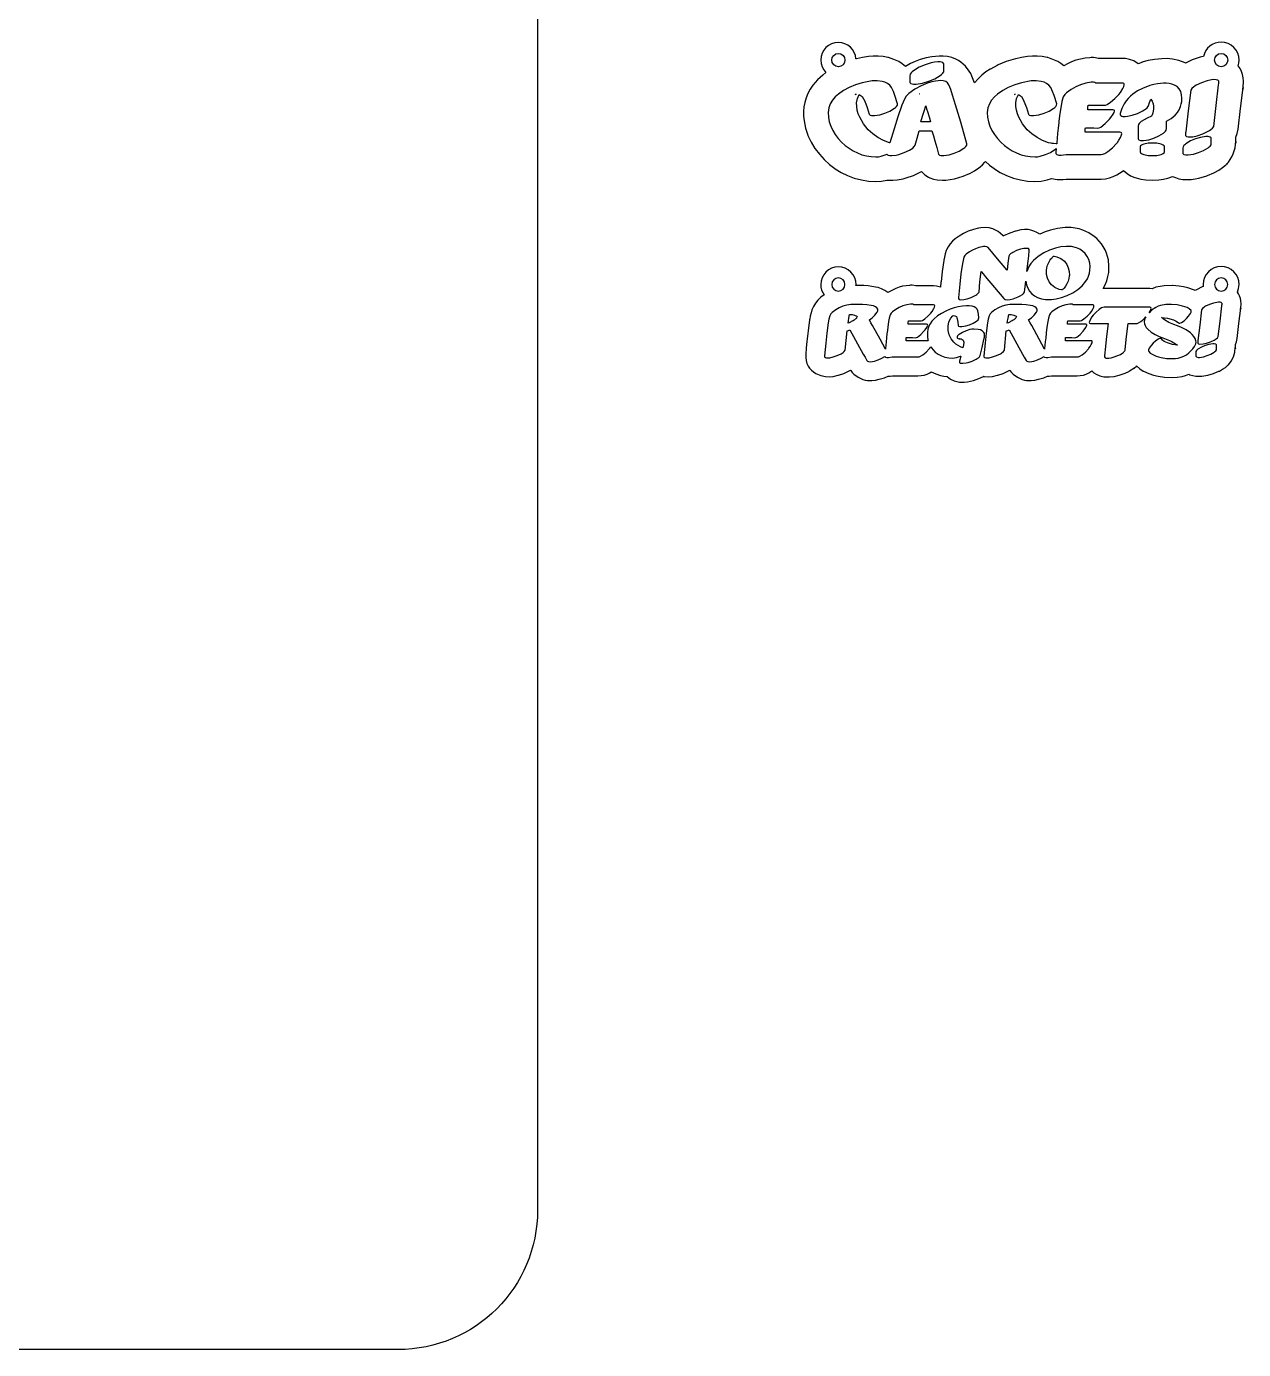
# Model space of a CAD drawing. Extents: x 47 to 525, y 11 to 386.
# Drawn here: x 332.6 to 516.2, y 11.3 to 211 of the extents above; entities that cross this region are included whole.
import ezdxf

# ---------------------------------------------------------------- set-up
doc = ezdxf.new("R2010")
doc.units = 0
doc.layers.add('Layer_1', color=7, linetype='CONTINUOUS')

msp = doc.modelspace()

# ---------------------------------------------------------------- linework, layer by layer
at = {"layer": 'Layer_1', "color": 1}
msp.add_lwpolyline([(409.676798, 249.915831), (409.676798, 32.376995), (409.649502, 31.290267), (409.568484, 30.218166), (409.435046, 29.161997), (409.250492, 28.123062), (409.016125, 27.102664), (408.733248, 26.102106), (408.403164, 25.122693), (408.027177, 24.165725), (407.606589, 23.232508), (407.142704, 22.324344), (406.636824, 21.442536), (406.090254, 20.588388), (405.504296, 19.763202), (404.880253, 18.968282), (404.219428, 18.204931), (403.523125, 17.474452), (402.792647, 16.778148), (402.029297, 16.117323), (401.234378, 15.493279), (400.409193, 14.90732), (399.555046, 14.360749), (398.673239, 13.854868), (397.765075, 13.390982), (396.831859, 12.970394), (395.874892, 12.594406), (394.895479, 12.264321), (393.894922, 11.981444), (392.874525, 11.747076), (391.83559, 11.562522), (390.779421, 11.429084), (389.707321, 11.348066), (388.620593, 11.32077), (71.081736, 11.32077)], dxfattribs=at)
at = {"layer": 'Layer_1', "color": 7}
for points in [[(512.838023, 208.626909), (512.366198, 208.585607), (511.918706, 208.466346), (511.503378, 208.275489), (511.128049, 208.0194), (510.800549, 207.704443), (510.528712, 207.336982), (510.32037, 206.923381), (510.183356, 206.470003), (509.888462, 206.411024), (509.691132, 206.360312), (508.476814, 205.940836), (507.463665, 205.453563), (507.392009, 205.49766), (506.465074, 205.851125), (505.515682, 206.057143), (504.709296, 206.127038), (503.908878, 206.115021), (502.757384, 206.013596), (501.807875, 205.841217), (500.884359, 205.576485), (500.855686, 205.566014), (500.337554, 205.367575), (499.663338, 205.775612), (499.015085, 206.020091), (498.430962, 206.138955), (497.949135, 206.170145), (494.269776, 206.170145), (493.900174, 206.237793), (493.558153, 206.276528), (493.225215, 206.276528), (493.01908, 206.271025), (492.305325, 206.200365), (491.600303, 206.069747), (490.90986, 205.881844), (490.23984, 205.639333), (489.666456, 205.362318), (489.107085, 205.055045), (488.670639, 205.388171), (488.192092, 205.67351), (487.444292, 206.019824), (486.677885, 206.278744), (486.573153, 206.305752), (485.835078, 206.447966), (485.087648, 206.515765), (484.349573, 206.507858), (483.617552, 206.429225), (482.719253, 206.284663), (481.842628, 206.102355), (481.813955, 206.095751), (480.419946, 205.674071), (479.190727, 205.174671), (479.05845, 205.111281), (478.028762, 204.560064), (477.97751, 204.530298), (477.337452, 204.115287), (476.732318, 203.651111), (476.147733, 203.095778), (475.610033, 202.490252), (475.532309, 202.732235), (475.524689, 202.75264), (475.235298, 203.476384), (475.061958, 203.864346), (474.839265, 204.247778), (474.27097, 204.972369), (473.580707, 205.592787), (473.205554, 205.846003), (472.81877, 206.051662), (472.202756, 206.287821), (471.560275, 206.445093), (470.911766, 206.523197), (470.27767, 206.52185), (469.203334, 206.416017), (468.301186, 206.24085), (467.424036, 205.980003), (466.686889, 205.707268), (465.969914, 205.3891), (465.19877, 204.96687), (464.716294, 205.349547), (464.180118, 205.67353), (463.432331, 206.019844), (462.665939, 206.278764), (462.561206, 206.305772), (461.829629, 206.445606), (461.086323, 206.512069), (460.341552, 206.506252), (459.605578, 206.429244), (458.707292, 206.284683), (457.830682, 206.102375), (457.802008, 206.095771), (457.733118, 206.077031), (457.651849, 206.587733), (457.479301, 207.060205), (457.225259, 207.485241), (456.89951, 207.853641), (456.511838, 208.156199), (456.07203, 208.383713), (455.589872, 208.526979), (455.075149, 208.576795), (454.553159, 208.52511), (454.055997, 208.373989), (453.597635, 208.12922), (453.192044, 207.796593), (452.859503, 207.390931), (452.614831, 206.932517), (452.463815, 206.435324), (452.412241, 205.913322), (452.465032, 205.388983), (452.618123, 204.889935), (452.865604, 204.430327), (453.20156, 204.024308), (452.718142, 203.64948), (451.92908, 202.920949), (451.226569, 202.106077), (451.226569, 202.105512), (450.822814, 201.511833), (450.484011, 200.876827), (450.213867, 200.212758), (450.01609, 199.531889), (449.888491, 198.849168), (449.825456, 198.153014), (449.827836, 197.452593), (449.896484, 196.757071), (450.114801, 195.64723), (450.464795, 194.572053), (450.481446, 194.531264), (450.951999, 193.53194), (451.52214, 192.586575), (451.557954, 192.534761), (452.207066, 191.689275), (452.928821, 190.902061), (452.966864, 190.864028), (453.739014, 190.172328), (454.562069, 189.546073), (454.613885, 189.510242), (455.504984, 188.963511), (456.44339, 188.496557), (457.479368, 188.100954), (458.555626, 187.819113), (459.611317, 187.651621), (460.675623, 187.593115), (461.56263, 187.639747), (462.41414, 187.806989), (463.296085, 187.771711), (463.303705, 187.772276), (463.942663, 187.833014), (464.562105, 187.945907), (464.842772, 187.995885), (465.304604, 188.126707), (466.422458, 188.512559), (467.610896, 189.084169), (468.107356, 188.61308), (468.654892, 188.251833), (468.853887, 188.159228), (469.425281, 187.964614), (469.99985, 187.849446), (470.809038, 187.784953), (470.787589, 187.78326), (470.984947, 187.78326), (471.270471, 187.794295), (471.937383, 187.871778), (472.592823, 187.997695), (473.255372, 188.173644), (473.906935, 188.402286), (474.851166, 188.787587), (474.910686, 188.815696), (475.598733, 189.189327), (476.24904, 189.63315), (476.454103, 189.795758), (476.828644, 190.115712), (477.188304, 190.498559), (477.188304, 190.499688), (477.269895, 190.623711), (477.90426, 190.063381), (478.573507, 189.546087), (478.625323, 189.510256), (479.517611, 188.963003), (480.455365, 188.496571), (481.490461, 188.101195), (482.567065, 187.819127), (483.623013, 187.651605), (484.687598, 187.593129), (485.671241, 187.646455), (486.608572, 187.845586), (487.222094, 188.05064), (488.081119, 187.896615), (488.528928, 187.87409), (488.985419, 187.894094), (489.461104, 187.949765), (494.618292, 187.949765), (494.724126, 187.949765), (495.369849, 187.996518), (495.987268, 188.126071), (496.561125, 188.322363), (497.076166, 188.569333), (497.899662, 189.086373), (498.088186, 189.239058), (498.638851, 188.781339), (499.168561, 188.46405), (499.837202, 188.185686), (500.020759, 188.131669), (500.740108, 187.937372), (501.463818, 187.82905), (502.466497, 187.783299), (503.454275, 187.82905), (504.141041, 187.935079), (504.816336, 188.113477), (505.502587, 188.361525), (505.928686, 188.173559), (506.478366, 188.010745), (507.067598, 187.908242), (507.680203, 187.872803), (508.300002, 187.911183), (508.895675, 187.980425), (509.490077, 188.090326), (510.685655, 188.442003), (510.761178, 188.470112), (511.732417, 188.878561), (511.845983, 188.933132), (512.471607, 189.278896), (513.067469, 189.675619), (513.498507, 190.043278), (513.50895, 190.053212), (513.577304, 190.114398), (513.656693, 190.184954), (513.796703, 190.31063), (513.663297, 190.19267), (513.948078, 190.510759), (514.211225, 190.884344), (514.447322, 191.301116), (514.650955, 191.748764), (514.816707, 192.21498), (514.939163, 192.687454), (515.012908, 193.153876), (515.032526, 193.601937), (515.053411, 193.365466), (515.053411, 194.153151), (515.048048, 194.259537), (515.279649, 194.85049), (515.40743, 195.472209), (515.770678, 198.613035), (516.149364, 201.770396), (516.100314, 201.458408), (516.17087, 201.959462), (516.218819, 202.526111), (516.218819, 202.722896), (516.184766, 203.225205), (516.083812, 203.716125), (515.917795, 204.189024), (515.688552, 204.637266), (515.401362, 205.031386), (515.513203, 205.466114), (515.551843, 205.913331), (515.499243, 206.445215), (515.345319, 206.951812), (515.095966, 207.418885), (514.757083, 207.832196), (514.343773, 208.171081), (513.876701, 208.420434), (513.370104, 208.574361), (512.83822, 208.626962), (512.838023, 208.626909)], [(456.075373, 205.913497), (455.996787, 205.524253), (455.782479, 205.206393), (455.464619, 204.992085), (455.075375, 204.913499), (454.686131, 204.992085), (454.36827, 205.206393), (454.153962, 205.524253), (454.075377, 205.913497), (454.153961, 206.302742), (454.368269, 206.620604), (454.68613, 206.834913), (455.075375, 206.913498), (455.464619, 206.834913), (455.78248, 206.620604), (455.996788, 206.302742), (456.075373, 205.913497), (456.075373, 205.913497)], [(513.838162, 205.913497), (513.759576, 205.524253), (513.545269, 205.206393), (513.227408, 204.992085), (512.838164, 204.913499), (512.44892, 204.992085), (512.131059, 205.206393), (511.916751, 205.524253), (511.838166, 205.913497), (511.91675, 206.302742), (512.131058, 206.620604), (512.448919, 206.834913), (512.838164, 206.913498), (513.227408, 206.834913), (513.54527, 206.620604), (513.759577, 206.302742), (513.838162, 205.913497), (513.838162, 205.913497)], [(489.62468, 180.648323), (489.28624, 180.637853), (489.283417, 180.637853), (488.166156, 180.513803), (487.071416, 180.266336), (486.266779, 179.975998), (485.482251, 179.629129), (485.046777, 179.89985), (484.590803, 180.114523), (484.133654, 180.260821), (483.694655, 180.326418), (483.142826, 180.33387), (482.596077, 180.279013), (482.596077, 180.278449), (481.835404, 180.109779), (481.802327, 180.100409), (480.95566, 179.807716), (480.006462, 179.369498), (479.959077, 179.339732), (479.881353, 179.433439), (479.56387, 179.757788), (479.19894, 180.027649), (479.073266, 180.101512), (478.694044, 180.279005), (478.38645, 180.42287), (477.814919, 180.581042), (477.243789, 180.642256), (477.243789, 180.642256), (476.580144, 180.586582), (476.245541, 180.538076), (475.454786, 180.351824), (474.68505, 180.076157), (473.976442, 179.744502), (473.305914, 179.345244), (472.707857, 178.933488), (472.297581, 178.58614), (471.934868, 178.182031), (471.629988, 177.738446), (471.39321, 177.272675), (471.354602, 177.176764), (471.190563, 176.672367), (471.077346, 176.163079), (470.993018, 175.696751), (470.988503, 175.67471), (470.743195, 173.985237), (470.743195, 173.984673), (470.56517, 172.439616), (470.562347, 172.417575), (470.489026, 171.661307), (469.905115, 171.807604), (469.432922, 171.844861), (466.743542, 171.844861), (466.218214, 171.922582), (465.974571, 171.922582), (465.816386, 171.91818), (465.282964, 171.865412), (464.75589, 171.767834), (464.239542, 171.62733), (463.738299, 171.445788), (463.134982, 171.162271), (462.553191, 170.834489), (462.105615, 171.153643), (461.596493, 171.397864), (461.072089, 171.568156), (460.691174, 171.657454), (460.137133, 171.765963), (459.576085, 171.827778), (458.910746, 171.871878), (458.764132, 171.877382), (457.730606, 171.877382), (457.73879, 172.046605), (457.687202, 172.568676), (457.536147, 173.06593), (457.291412, 173.524389), (456.958788, 173.930075), (456.553102, 174.262699), (456.094643, 174.507433), (455.597389, 174.658489), (455.075318, 174.710077), (454.553328, 174.658392), (454.056166, 174.507271), (453.597804, 174.262503), (453.192213, 173.929875), (452.859672, 173.524214), (452.615, 173.0658), (452.463985, 172.568606), (452.41241, 172.046605), (452.447341, 171.621976), (452.548703, 171.210891), (452.713927, 170.821063), (452.940448, 170.460206), (452.448789, 170.111286), (452.400275, 170.074907), (451.967606, 169.679556), (451.601247, 169.226002), (451.308083, 168.738565), (451.094997, 168.241564), (450.948986, 167.757197), (450.843086, 167.256543), (450.764261, 166.838171), (450.739425, 166.704776), (450.511785, 165.039005), (450.342, 163.447093), (450.240569, 162.491839), (450.235207, 162.424038), (450.16245, 161.543197), (450.158499, 161.460514), (450.142638, 161.008408), (450.197929, 160.562222), (450.322665, 160.130274), (450.515143, 159.72088), (450.737957, 159.401378), (451.016512, 159.11158), (451.337578, 158.854351), (451.687921, 158.632558), (452.423513, 158.306747), (453.11743, 158.157081), (453.702635, 158.132324), (454.282697, 158.181888), (455.059373, 158.351662), (455.092421, 158.361031), (455.908777, 158.627819), (455.994234, 158.660892), (456.906489, 159.116746), (456.935699, 159.064933), (457.148232, 158.775842), (457.413781, 158.504156), (458.056142, 158.035779), (458.767221, 157.705362), (459.118667, 157.606125), (459.451456, 157.558462), (459.939813, 157.541924), (460.150379, 157.549628), (460.698201, 157.617167), (461.238487, 157.734837), (462.03664, 157.964693), (462.162878, 158.011547), (462.601084, 158.208883), (462.878904, 158.211705), (463.22011, 158.251394), (466.993732, 158.251394), (467.070892, 158.251394), (467.559577, 158.286771), (468.027586, 158.384869), (468.463046, 158.533638), (468.854084, 158.721028), (469.081725, 158.863793), (469.772682, 158.542393), (470.500004, 158.307618), (470.51214, 158.304316), (470.988753, 158.230529), (471.469579, 158.184702), (472.011523, 157.768418), (472.535645, 157.508912), (472.943764, 157.391413), (473.342025, 157.323818), (474.084565, 157.311024), (474.549174, 157.355918), (475.007855, 157.440561), (475.451565, 157.540329), (476.298232, 157.833578), (476.986148, 158.150525), (476.950871, 158.152782), (476.992781, 158.153911), (477.038529, 158.174852), (477.147664, 158.157213), (477.732891, 158.132457), (478.312932, 158.182021), (479.089579, 158.351794), (479.122655, 158.361164), (479.939011, 158.627951), (480.02444, 158.661025), (480.936723, 159.116879), (480.965933, 159.065066), (481.178465, 158.775975), (481.444011, 158.504289), (482.086363, 158.035912), (482.797432, 157.705494), (483.148874, 157.606257), (483.481662, 157.558595), (483.970048, 157.542056), (484.180614, 157.549761), (484.728435, 157.6173), (485.268722, 157.734969), (486.066874, 157.964825), (486.193112, 158.01168), (486.631319, 158.209015), (486.909138, 158.211837), (487.250345, 158.251526), (491.023966, 158.251526), (491.101126, 158.251526), (491.589975, 158.286918), (492.058216, 158.38504), (492.493844, 158.533814), (492.884855, 158.721161), (493.326392, 158.998422), (493.634406, 158.722142), (493.979567, 158.490202), (494.545779, 158.243976), (495.129961, 158.107108), (495.728583, 158.085066), (495.794171, 158.085066), (495.88293, 158.085066), (495.977728, 158.086759), (496.720573, 158.166447), (497.430185, 158.344177), (498.341876, 158.679316), (498.909086, 158.940041), (499.018786, 158.997919), (499.659854, 159.410779), (499.684125, 159.427318), (499.721604, 159.453762), (499.703542, 159.442727), (500.061258, 159.741485), (500.077345, 159.759124), (500.080732, 159.755257), (500.563042, 159.326523), (501.094417, 158.981903), (501.131896, 158.962599), (501.952119, 158.596591), (502.625162, 158.363324), (503.319119, 158.205781), (504.267216, 158.058605), (504.306896, 158.054738), (505.50414, 158.010091), (506.223496, 158.046646), (506.936756, 158.15451), (506.936756, 158.153945), (507.46449, 158.30042), (507.979652, 158.488534), (508.1362, 158.42294), (508.550453, 158.300009), (508.996033, 158.222041), (509.460937, 158.194775), (509.933166, 158.22395), (510.816211, 158.357346), (511.70586, 158.619172), (511.763744, 158.640677), (512.482536, 158.942745), (512.569629, 158.984635), (513.037328, 159.243348), (513.48132, 159.53916), (513.814258, 159.823036), (513.821313, 159.830204), (513.854926, 159.86052), (513.922744, 159.921153), (513.92613, 159.924455), (514.344214, 160.451994), (514.679932, 161.111949), (514.900165, 161.828591), (514.971792, 162.526191), (514.987879, 162.34374), (514.987879, 162.919758), (514.985056, 162.971021), (515.153228, 163.410254), (515.246902, 163.871158), (515.508184, 166.142714), (515.51157, 166.169722), (515.789926, 168.482071), (515.753548, 168.250008), (515.8059, 168.622629), (515.841742, 169.04927), (515.841742, 169.193688), (515.81565, 169.57855), (515.738309, 169.954688), (515.611127, 170.317023), (515.435511, 170.660473), (515.282801, 170.876548), (515.483125, 171.446566), (515.552351, 172.04678), (515.499751, 172.578664), (515.345827, 173.085262), (515.096474, 173.552334), (514.757591, 173.965645), (514.344281, 174.30453), (513.877209, 174.553884), (513.370612, 174.70781), (512.838728, 174.760412), (512.30684, 174.707815), (511.800239, 174.553892), (511.333162, 174.30454), (510.919847, 173.965655), (510.58096, 173.552343), (510.331604, 173.085268), (510.177678, 172.578668), (510.125077, 172.04678), (510.148219, 171.724318), (509.997738, 171.667544), (509.103658, 171.237595), (508.911832, 171.117431), (508.807664, 171.174205), (507.837525, 171.523675), (507.183161, 171.688969), (506.515144, 171.792667), (505.505325, 171.885273), (505.430367, 171.888095), (504.260668, 171.842344), (503.618366, 171.759891), (502.984064, 171.621305), (502.436158, 171.404676), (502.057472, 171.457043), (497.457589, 171.457043), (495.207516, 171.457043), (495.034993, 171.4328), (495.331415, 172.012061), (495.576126, 172.612701), (495.760005, 173.230968), (495.873927, 173.863109), (495.879572, 173.916578), (495.911043, 174.833806), (495.820023, 175.749369), (495.702354, 176.280171), (495.53253, 176.796063), (495.315325, 177.291179), (495.055511, 177.759649), (494.770985, 178.189113), (494.446239, 178.59219), (494.085473, 178.963883), (493.692886, 179.299194), (492.87587, 179.848758), (491.980813, 180.256105), (491.96275, 180.262709), (491.393027, 180.433452), (490.810169, 180.554902), (490.21931, 180.626719), (489.625584, 180.648561), (489.62468, 180.648323)]]:
    msp.add_lwpolyline(points, dxfattribs=at)
at = {"layer": 'Layer_1', "color": 3}
for points in [[(470.062052, 205.640425), (469.574795, 205.581443), (469.09688, 205.476713), (468.167522, 205.203311), (467.256932, 204.820767), (466.418535, 204.310893), (466.236614, 204.146631), (466.072361, 204.001109), (465.894872, 203.773457), (465.872266, 203.491235), (465.872266, 202.543696), (466.035983, 202.379435), (466.432307, 202.284074), (466.819262, 202.288486), (467.784998, 202.434555), (468.714328, 202.707408), (469.624946, 203.089952), (470.462779, 203.600376), (470.627061, 203.745898), (470.808953, 203.91016), (470.987007, 204.137812), (471.009585, 204.420034), (471.009585, 205.367572), (470.845896, 205.531284), (470.444604, 205.640425), (470.062052, 205.640425), (470.062052, 205.640425)], [(470.51626, 202.814895), (469.744016, 202.738828), (469.195545, 202.632994), (468.638805, 202.466526), (467.594273, 202.042642), (466.625234, 201.512375), (465.731719, 200.876821), (465.330427, 200.475538), (465.035533, 199.998735), (464.83874, 199.559416), (464.672285, 199.105217), (464.040022, 197.325893), (463.475578, 195.532238), (462.84721, 193.425494), (462.767285, 193.442583), (461.881474, 193.771657), (461.041411, 194.214833), (460.273033, 194.759985), (459.572981, 195.395538), (458.861358, 196.273625), (458.30078, 197.272976), (458.085246, 197.795528), (457.92263, 198.332963), (457.838866, 198.896857), (457.831698, 199.468468), (457.952404, 200.089136), (458.225257, 200.694921), (458.679465, 200.422621), (458.891132, 200.05882), (459.073024, 199.695569), (459.436272, 198.741965), (459.739436, 197.77293), (459.784648, 197.681978), (459.86017, 197.621346), (460.087274, 197.545829), (460.329788, 197.530394), (460.526582, 197.545829), (461.329165, 197.667097), (462.10141, 197.90908), (462.858217, 198.211695), (463.554967, 198.635582), (463.705984, 198.756847), (463.873003, 198.923316), (463.993738, 199.105217), (464.009176, 199.317434), (463.615588, 200.573653), (463.388484, 201.17944), (463.100759, 201.754908), (462.82404, 202.129736), (462.480096, 202.375577), (462.097543, 202.553619), (461.677512, 202.693627), (460.927873, 202.79946), (460.163333, 202.754262), (458.679465, 202.48141), (457.680116, 202.178791), (456.711078, 201.785224), (455.863311, 201.331024), (455.091038, 200.785872), (454.606519, 200.339388), (454.182649, 199.847153), (453.849712, 199.298141), (453.637509, 198.681333), (453.53938, 197.984597), (453.576859, 197.288411), (453.709701, 196.603249), (453.925234, 195.94069), (454.2317, 195.289705), (454.606519, 194.669036), (455.056861, 194.081991), (455.560684, 193.533532), (456.109155, 193.041297), (456.696177, 192.594813), (457.313002, 192.216127), (457.952969, 191.898077), (458.634253, 191.636801), (459.315566, 191.459309), (460.019456, 191.345759), (460.738813, 191.307724), (461.136238, 191.326467), (461.541368, 191.413557), (462.313076, 191.670975), (462.404573, 191.708457), (462.404573, 191.693576), (462.466323, 191.616405), (462.567189, 191.565142), (462.821302, 191.500651), (463.127767, 191.489074), (463.778741, 191.580026), (464.187766, 191.670975), (465.020096, 191.958709), (465.807778, 192.337395), (466.292297, 192.640013), (466.52657, 192.848372), (466.655545, 193.079332), (466.958172, 194.138766), (467.276208, 195.214188), (469.199412, 195.214188), (469.411078, 194.456819), (469.623281, 193.714882), (469.911035, 192.715528), (470.198196, 191.731611), (470.243972, 191.640659), (470.319467, 191.580026), (470.546571, 191.519391), (470.789113, 191.504509), (470.985906, 191.504509), (471.773024, 191.625777), (472.56017, 191.86776), (473.302104, 192.170929), (473.998826, 192.594813), (474.150408, 192.715528), (474.331764, 192.882547), (474.453035, 193.063897), (474.468472, 193.276114), (474.467908, 193.276114), (473.544646, 196.546474), (472.575608, 199.786518), (472.302755, 200.634288), (472.030439, 201.482609), (471.758151, 202.16391), (471.568526, 202.474244), (471.273632, 202.678745), (470.909819, 202.795602), (470.51626, 202.814895), (470.51626, 202.814895)], [(484.940469, 202.79946), (484.175929, 202.754262), (482.692061, 202.48141), (481.692712, 202.178791), (480.723674, 201.785224), (479.875906, 201.331024), (479.103634, 200.785872), (478.619114, 200.339388), (478.195245, 199.847153), (477.862307, 199.298141), (477.650076, 198.681333), (477.551976, 197.984597), (477.589455, 197.288411), (477.722297, 196.603249), (477.93783, 195.94069), (478.244295, 195.289705), (478.619114, 194.669036), (479.069456, 194.081991), (479.57328, 193.533532), (480.12175, 193.041297), (480.708772, 192.594813), (481.325597, 192.216127), (481.965564, 191.898077), (482.646849, 191.636801), (483.328162, 191.459309), (484.032052, 191.345759), (484.75138, 191.307724), (485.148805, 191.326467), (485.553399, 191.413557), (486.325672, 191.670975), (487.067606, 191.973594), (487.764328, 192.398028), (487.91591, 192.518745), (487.960021, 192.559535), (487.912608, 192.00391), (487.89717, 191.796101), (488.033342, 191.656094), (488.36295, 191.576165), (488.684316, 191.580026), (489.055269, 191.602624), (489.441688, 191.670975), (494.619788, 191.670975), (494.725621, 191.670975), (494.998474, 191.70901), (495.27079, 191.82256), (495.755309, 192.125178), (496.432755, 192.674188), (497.042384, 193.321315), (497.178528, 193.487781), (497.405632, 193.805831), (497.632736, 194.214833), (497.799219, 194.608403), (497.833396, 194.774869), (497.814656, 194.911019), (497.731401, 195.001971), (497.572115, 195.032287), (492.317927, 195.032287), (492.317927, 195.168437), (492.317927, 195.365222), (492.333365, 195.562004), (492.348802, 195.698707), (493.65075, 195.698707), (494.195918, 195.652956), (494.453333, 195.672248), (494.680438, 195.789105), (495.346313, 196.334257), (495.967512, 196.970361), (496.209518, 197.24266), (496.557864, 197.742611), (496.69017, 197.996171), (496.754658, 198.211695), (496.749691, 198.304851), (496.705608, 198.370998), (496.497243, 198.423915), (492.726924, 198.423915), (492.742361, 198.756847), (492.787573, 199.090332), (495.104307, 199.090332), (495.384328, 199.123959), (495.649476, 199.226485), (496.133995, 199.544535), (496.815279, 200.089136), (497.421069, 200.725237), (497.663047, 201.04329), (498.026323, 201.63364), (498.155299, 201.932951), (498.208215, 202.194226), (498.203813, 202.306675), (498.159165, 202.387153), (498.074809, 202.435109), (497.9508, 202.451094), (493.923602, 202.451094), (493.764316, 202.531019), (493.559818, 202.557477), (493.22688, 202.557477), (492.420458, 202.443928), (491.637179, 202.194226), (490.899083, 201.856883), (490.198495, 201.452292), (489.51721, 200.982655), (489.226154, 200.702637), (489.01779, 200.346554), (488.821024, 199.680685), (488.699754, 199.014265), (488.517861, 197.848444), (488.366816, 196.682624), (488.351378, 196.516158), (488.260418, 195.652956), (488.169486, 194.82007), (488.033342, 193.412264), (488.020642, 193.262333), (487.945684, 193.290998), (487.552125, 193.30643), (487.521814, 193.321315), (487.355332, 193.321315), (487.20375, 193.351631), (486.779852, 193.442583), (485.89407, 193.771657), (485.054007, 194.214833), (484.285629, 194.759985), (483.585012, 195.395538), (482.873417, 196.273625), (482.313375, 197.272976), (482.097842, 197.795528), (481.934689, 198.332963), (481.851462, 198.896857), (481.844294, 199.468468), (481.965, 200.089136), (482.237852, 200.694921), (482.692061, 200.422621), (482.903728, 200.05882), (483.08562, 199.695569), (483.448868, 198.741965), (483.752031, 197.77293), (483.797243, 197.681978), (483.872766, 197.621346), (484.09987, 197.545829), (484.342384, 197.530394), (484.539177, 197.545829), (485.341732, 197.667097), (486.114005, 197.90908), (486.870812, 198.211695), (487.567563, 198.635582), (487.71858, 198.756847), (487.885063, 198.923316), (488.006305, 199.105217), (488.021743, 199.317434), (487.628184, 200.573653), (487.40108, 201.17944), (487.113354, 201.754908), (486.836635, 202.129736), (486.492691, 202.375577), (486.110139, 202.553619), (485.690108, 202.693627), (484.940469, 202.79946), (484.940469, 202.79946)], [(504.56592, 202.413609), (504.119444, 202.405893), (503.25624, 202.330376), (502.669754, 202.223992), (502.090408, 202.057526), (500.985226, 201.63364), (500.220686, 201.247791), (499.531668, 200.785872), (499.141411, 200.467819), (498.789734, 200.119453), (498.486571, 199.737459), (498.214283, 199.317434), (497.851035, 198.590381), (497.623931, 197.833563), (497.620064, 197.651662), (497.699453, 197.530394), (497.831731, 197.454877), (498.01749, 197.409679), (498.365865, 197.390386), (498.713675, 197.424561), (499.410426, 197.576145), (500.227854, 197.863879), (501.030438, 198.242014), (501.227231, 198.378714), (501.423996, 198.499429), (501.677573, 198.719365), (501.863332, 198.983948), (502.00718, 199.518077), (502.22658, 200.029054), (502.442085, 199.703285), (502.574927, 199.332318), (502.635576, 198.938748), (502.635576, 198.54518), (502.514306, 197.878763), (502.438783, 197.636778), (502.347851, 197.424561), (501.666538, 197.152261), (501.21233, 196.909725), (500.78846, 196.637426), (500.454958, 196.349692), (500.352991, 196.175507), (500.318814, 195.956125), (500.318814, 194.002616), (500.345287, 193.919383), (500.424648, 193.851582), (500.682062, 193.790949), (500.939477, 193.775515), (501.121398, 193.775515), (501.908516, 193.896783), (502.696198, 194.138766), (503.438132, 194.456819), (504.134318, 194.880703), (504.452382, 195.168437), (504.56592, 195.342621), (504.603964, 195.562004), (504.603964, 196.698059), (505.28141, 197.10651), (505.920812, 197.606461), (506.238877, 197.984597), (506.511729, 198.423915), (506.723396, 198.893), (506.829229, 199.287117), (506.889851, 199.680685), (506.90859, 200.180085), (506.874978, 200.680039), (506.757573, 201.164555), (506.496292, 201.588442), (506.182094, 201.906492), (505.814979, 202.133594), (505.42142, 202.284625), (504.997522, 202.375577), (504.56592, 202.413609), (504.56592, 202.413609)], [(511.744412, 202.965929), (511.396036, 202.920728), (510.714724, 202.784579), (509.881858, 202.496845), (509.094712, 202.118159), (508.882509, 201.982009), (508.701153, 201.860741), (508.436005, 201.63364), (508.246944, 201.376222), (507.868259, 198.22713), (507.50501, 195.09292), (507.4747, 194.911019), (507.4747, 194.744553), (507.459262, 194.547768), (507.629583, 194.377444), (507.868259, 194.320666), (508.216069, 194.312951), (508.564444, 194.350986), (509.245757, 194.50257), (510.078623, 194.774869), (510.865769, 195.168437), (511.062563, 195.289705), (511.274766, 195.425854), (511.528342, 195.641929), (511.714101, 195.895489), (512.077349, 199.044581), (512.456035, 202.194226), (512.470908, 202.360692), (512.501219, 202.527161), (512.501219, 202.723943), (512.330898, 202.89427), (512.092787, 202.951045), (512.092222, 202.951045), (511.744412, 202.965929), (511.744412, 202.965929)], [(457.740738, 200.770438), (457.756175, 200.770438), (457.620031, 200.725237), (457.740738, 200.770438), (457.740738, 200.770438)], [(467.336858, 200.800754), (467.352295, 200.800754), (467.336858, 200.800754), (467.336858, 200.800754)], [(481.753333, 200.770438), (481.768771, 200.770438), (481.632062, 200.725237), (481.753333, 200.770438), (481.753333, 200.770438)], [(468.275557, 198.983948), (468.396828, 198.560065), (468.532972, 198.136181), (468.760076, 197.363928), (468.98718, 196.60711), (467.760727, 196.60711), (467.624583, 196.60711), (467.503312, 196.591675), (467.776165, 197.454877), (468.018142, 198.211695), (468.275557, 198.983948), (468.275557, 198.983948)], [(510.548269, 194.381302), (509.745686, 194.245152), (508.973441, 194.018051), (508.216634, 193.699998), (507.519884, 193.276114), (507.368302, 193.139414), (507.232158, 193.018696), (507.084443, 192.82908), (507.065703, 192.594813), (507.065703, 191.807125), (507.201847, 191.670975), (507.531455, 191.5916), (507.852821, 191.595458), (508.655405, 191.716176), (509.427649, 191.943828), (510.184456, 192.261328), (510.881207, 192.685211), (511.017351, 192.806479), (511.168932, 192.942629), (511.316676, 193.132248), (511.335415, 193.367066), (511.335415, 194.154201), (511.199243, 194.29035), (510.866305, 194.381302), (510.548269, 194.381302), (510.548269, 194.381302)], [(502.468557, 193.381947), (501.802682, 193.351631), (501.166582, 193.230363), (501.015, 193.185165), (500.833644, 193.094213), (500.682062, 192.98838), (500.621441, 192.836796), (500.621441, 192.049661), (500.682062, 191.898077), (500.833644, 191.792243), (501.015, 191.716176), (501.166582, 191.670975), (501.802682, 191.534826), (502.468557, 191.504509), (503.120096, 191.534826), (503.771069, 191.670975), (504.088569, 191.792243), (504.247884, 191.901935), (504.3008, 192.049661), (504.3008, 192.836796), (504.247884, 192.984522), (504.088569, 193.094213), (503.771069, 193.230363), (503.120096, 193.351631), (502.468557, 193.381947), (502.468557, 193.381947)], [(477.242745, 177.794681), (476.988068, 177.772081), (476.75546, 177.73901), (476.256604, 177.622704), (475.779818, 177.450723), (475.322844, 177.237403), (474.881871, 176.974473), (474.383044, 176.630515), (474.169712, 176.425463), (474.017566, 176.165291), (473.884724, 175.677464), (473.795993, 175.189638), (473.573856, 173.660016), (473.396903, 172.11937), (473.297137, 171.088596), (473.208406, 170.057824), (473.208406, 169.980103), (473.197372, 169.913406), (473.321944, 169.788833), (473.496668, 169.74749), (474.006559, 169.76954), (474.516422, 169.880332), (475.115043, 170.079875), (475.702094, 170.368159), (475.835472, 170.456904), (475.990384, 170.556675), (476.176142, 170.714321), (476.31175, 170.900083), (476.445128, 172.451752), (476.611047, 174.014998), (476.921378, 173.637969), (477.243281, 173.27196), (478.639519, 171.587446), (480.047328, 169.913406), (480.174639, 169.802611), (480.313548, 169.758514), (480.62388, 169.74749), (481.025736, 169.780564), (481.433068, 169.880332), (482.197608, 170.179643), (482.518974, 170.346109), (482.84034, 170.556675), (483.034368, 170.70881), (483.17325, 170.900083), (483.358472, 172.528372), (483.453835, 171.997552), (483.664937, 171.465628), (483.936153, 171.024656), (484.285629, 170.633846), (484.695726, 170.315242), (485.149934, 170.068848), (485.715479, 169.880332), (486.325108, 169.76954), (486.446943, 169.758514), (486.56875, 169.758514), (487.256102, 169.772295), (487.942918, 169.880332), (488.771946, 170.099164), (489.616976, 170.401232), (490.445439, 170.800312), (491.20171, 171.288138), (491.867021, 171.867464), (492.420995, 172.5405), (492.651401, 172.918632), (492.83112, 173.322122), (492.961732, 173.749864), (493.041658, 174.202963), (493.061526, 174.749219), (493.00861, 175.278385), (492.867498, 175.796526), (492.620554, 176.28711), (492.315726, 176.708236), (491.933738, 177.062668), (491.501035, 177.356467), (491.024785, 177.572541), (490.245908, 177.761057), (489.439486, 177.794681), (488.638568, 177.705937), (487.854724, 177.528444), (486.940267, 177.215355), (486.058887, 176.808007), (485.238665, 176.292621), (484.507201, 175.655414), (484.13845, 175.228223), (483.830856, 174.746461), (483.592745, 174.225564), (483.525491, 173.997912), (483.705182, 175.577693), (483.793941, 176.375854), (483.882672, 177.185039), (483.893707, 177.328905), (483.768569, 177.45348), (483.594382, 177.495373), (483.084519, 177.472773), (482.585663, 177.361978), (481.976035, 177.151415), (481.399455, 176.885728), (481.244571, 176.785957), (481.10013, 176.697212), (480.911634, 176.530746), (480.778792, 176.34223), (480.656956, 175.267359), (480.535149, 174.202963), (480.490502, 174.258637), (479.082693, 175.932125), (477.686455, 177.617192), (477.675448, 177.617192), (477.475917, 177.750034), (477.242745, 177.794681), (477.242745, 177.794681)], [(487.544392, 176.32018), (487.588504, 176.309157), (487.644158, 176.309157), (488.031677, 176.242459), (488.657844, 175.965749), (489.184809, 175.555646), (489.530983, 175.084357), (489.771859, 174.557945), (489.908003, 173.9924), (489.938342, 173.405355), (489.927307, 173.349681), (489.85455, 172.93186), (489.736045, 172.53223), (489.571764, 172.15079), (489.361762, 171.786986), (489.250962, 171.64257), (489.140161, 171.509725), (489.051431, 171.409957), (488.962672, 171.321209), (488.896519, 171.254514), (488.863471, 171.232464), (488.752106, 171.243488), (488.375621, 171.310186), (487.749455, 171.587446), (487.22249, 171.997552), (486.876316, 172.465533), (486.635439, 172.983676), (486.499295, 173.549221), (486.468984, 174.136819), (486.534037, 174.566765), (486.651977, 174.981832), (486.822298, 175.381461), (487.045564, 175.766209), (487.156337, 175.899054), (487.267137, 176.04292), (487.355896, 176.142691), (487.444627, 176.231436), (487.51078, 176.298133), (487.544392, 176.32018), (487.544392, 176.32018)], [(455.075064, 173.047066), (454.685908, 172.968241), (454.368408, 172.75382), (454.153976, 172.43632), (454.075151, 172.046611), (454.153976, 171.657452), (454.368408, 171.339952), (454.685908, 171.125528), (455.075064, 171.046706), (455.464785, 171.125528), (455.782285, 171.339952), (455.996689, 171.657452), (456.075514, 172.046611), (455.996689, 172.43632), (455.782285, 172.75382), (455.464785, 172.968241), (455.075064, 173.047066), (455.075064, 173.047066)], [(512.838023, 173.047066), (512.448866, 172.968241), (512.130802, 172.75382), (511.916934, 172.43632), (511.838109, 172.046611), (511.916934, 171.657452), (512.130802, 171.339952), (512.448866, 171.125528), (512.838023, 171.046706), (513.227179, 171.125528), (513.545215, 171.339952), (513.759648, 171.657452), (513.837908, 172.046611), (513.759648, 172.43632), (513.545215, 172.75382), (513.227179, 172.968241), (512.838023, 173.047066), (512.838023, 173.047066)], [(465.974232, 169.074458), (465.38388, 168.991775), (464.810066, 168.808771), (464.269892, 168.561827), (463.757264, 168.265273), (463.258408, 167.921865), (463.045076, 167.716814), (462.892394, 167.456088), (462.748545, 166.968815), (462.659786, 166.480988), (462.526944, 165.627709), (462.416144, 164.773874), (462.405137, 164.652055), (462.33842, 164.020363), (462.271731, 163.410721), (462.171965, 162.379946), (462.164797, 162.298367), (461.358911, 163.776176), (460.217351, 165.860319), (459.984179, 166.281448), (459.751571, 166.713601), (459.962137, 166.85802), (460.172703, 167.023936), (460.593835, 167.411991), (460.948814, 167.844144), (461.037573, 168.065734), (461.037573, 168.320944), (460.904167, 168.53151), (460.704636, 168.675376), (460.372234, 168.808771), (460.039861, 168.885942), (459.386122, 168.98571), (458.720811, 169.030361), (457.257884, 169.030361), (457.102436, 169.019334), (456.936517, 169.008311), (456.33513, 168.927832), (455.750309, 168.753097), (455.199101, 168.503948), (454.674873, 168.199126), (454.142969, 167.822097), (453.932403, 167.600507), (453.788526, 167.31222), (453.655148, 166.791322), (453.555354, 166.259401), (453.344788, 164.718753), (453.178898, 163.166531), (453.079104, 162.224504), (453.00138, 161.282477), (453.00138, 161.204756), (452.990373, 161.138609), (453.109443, 161.021752), (453.28967, 160.983166), (453.799561, 160.994193), (454.309424, 161.104985), (454.91908, 161.304527), (455.495632, 161.592812), (455.639509, 161.681556), (455.783386, 161.781328), (455.971882, 161.93622), (456.116323, 162.135759), (456.382007, 165.029087), (456.60358, 165.117832), (456.825717, 165.206027), (458.820576, 161.548714), (459.097832, 161.060888), (459.36408, 160.56204), (459.474852, 160.451245), (459.629764, 160.406598), (459.940096, 160.395571), (460.527682, 160.495343), (461.104262, 160.661809), (461.647201, 160.905445), (462.098108, 161.170029), (462.171965, 161.093961), (462.413406, 161.036083), (462.648752, 161.03884), (463.202726, 161.104985), (466.993986, 161.104985), (467.071174, 161.104985), (467.270705, 161.132547), (467.470236, 161.21578), (467.825215, 161.437369), (468.321305, 161.839206), (468.767245, 162.313249), (468.86701, 162.43507), (469.019156, 162.648388), (469.325621, 162.235528), (469.699904, 161.856291), (470.112767, 161.537138), (470.625396, 161.263185), (471.165597, 161.082938), (471.736646, 160.980412), (472.318193, 160.939069), (472.60922, 160.961119), (472.90578, 161.027264), (473.48236, 161.204756), (473.515408, 161.21578), (473.560084, 161.23783), (473.46029, 160.850324), (473.360524, 160.462269), (473.360524, 160.290291), (473.471325, 160.196032), (473.662587, 160.151935), (473.881422, 160.151935), (474.358236, 160.218082), (474.668568, 160.284777), (475.278196, 160.495343), (475.85424, 160.76158), (476.00966, 160.861348), (476.198184, 160.994193), (476.375137, 161.138609), (476.474903, 161.304527), (476.7742, 162.512791), (477.051455, 163.743102), (477.118172, 164.098084), (477.151248, 164.463542), (477.129179, 164.641032), (477.040448, 164.795924), (476.785234, 165.062161), (476.500246, 165.203272), (476.175578, 165.272724), (475.532873, 165.316821), (475.23908, 165.30304), (474.934252, 165.239653), (474.369243, 165.062161), (473.825768, 164.818524), (473.315877, 164.519213), (473.205076, 164.430469), (473.072234, 164.30865), (472.983504, 164.164231), (472.983504, 164.020363), (473.050193, 163.923349), (473.160993, 163.875944), (473.415642, 163.853897), (473.426677, 163.853897), (473.626208, 163.820823), (473.770621, 163.754126), (473.914498, 163.665381), (474.025299, 163.333), (473.959146, 162.900847), (473.870415, 162.490741), (473.495031, 162.637914), (473.144455, 162.82588), (472.818686, 163.053532), (472.517724, 163.321973), (472.110364, 163.853897), (471.819873, 164.452516), (471.661688, 165.095235), (471.631377, 165.760551), (471.764219, 166.394998), (472.030439, 166.968815), (472.307158, 167.279149), (472.36284, 167.33427), (472.395917, 167.367894), (472.629061, 167.33427), (472.883738, 167.190402), (472.961462, 167.034959), (473.01658, 166.869044), (473.094304, 166.370193), (473.138952, 165.871346), (473.216111, 165.760551), (473.393601, 165.715903), (473.582125, 165.704877), (473.714967, 165.715903), (474.291519, 165.804648), (474.867563, 165.971114), (475.411038, 166.203727), (475.931936, 166.514062), (476.164571, 166.724625), (476.245033, 166.85802), (476.264337, 167.012912), (476.220226, 167.544833), (476.131495, 168.065734), (476.020694, 168.320944), (475.83217, 168.53151), (475.554915, 168.686402), (475.244583, 168.775147), (474.834486, 168.830818), (474.413354, 168.841845), (473.789925, 168.79499), (473.160993, 168.675376), (472.545833, 168.512218), (471.96375, 168.309921), (471.281901, 168.021636), (470.633665, 167.689252), (470.026774, 167.29293), (469.470063, 166.813372), (469.179007, 166.492014), (468.926559, 166.126006), (468.727028, 165.738501), (468.594158, 165.328398), (468.505427, 164.776631), (468.505427, 164.208879), (468.585917, 163.657112), (468.616228, 163.56561), (465.308922, 163.56561), (465.308922, 163.665381), (465.308922, 163.8098), (465.319957, 163.953665), (465.330963, 164.053437), (466.284592, 164.053437), (466.683654, 164.020363), (466.871614, 164.034144), (467.038097, 164.120134), (467.525918, 164.519213), (467.980127, 164.98444), (468.157616, 165.183979), (468.41283, 165.549985), (468.556679, 165.893393), (468.520865, 166.009699), (468.368182, 166.048835), (465.608247, 166.048835), (465.619253, 166.292472), (465.65233, 166.536109), (467.348429, 166.536109), (467.553463, 166.561467), (467.747491, 166.63588), (468.101934, 166.869044), (468.60079, 167.268126), (469.044528, 167.733349), (469.221453, 167.965962), (469.487702, 168.398665), (469.581936, 168.617498), (469.620544, 168.808771), (469.584701, 168.949882), (469.432019, 168.997287), (466.484123, 168.997287), (466.367255, 169.055165), (466.217875, 169.074458), (465.974232, 169.074458), (465.974232, 169.074458)], [(490.003931, 169.074458), (489.414114, 168.991775), (488.8403, 168.808771), (488.300127, 168.561827), (487.787498, 168.265273), (487.288642, 167.921865), (487.075311, 167.716814), (486.922628, 167.456088), (486.778752, 166.968815), (486.690021, 166.480988), (486.557179, 165.627709), (486.446378, 164.773874), (486.435344, 164.652055), (486.368654, 164.020363), (486.301965, 163.410721), (486.2022, 162.379946), (486.195031, 162.298367), (485.389146, 163.776176), (484.247585, 165.860319), (484.014413, 166.281448), (483.781806, 166.713601), (483.992372, 166.85802), (484.202938, 167.023936), (484.62407, 167.411991), (484.979049, 167.844144), (485.067779, 168.065734), (485.067779, 168.320944), (484.934401, 168.53151), (484.73487, 168.675376), (484.402469, 168.808771), (484.070096, 168.885942), (483.415792, 168.98571), (482.751045, 169.030361), (481.288118, 169.030361), (481.13267, 169.019334), (480.966187, 169.008311), (480.365364, 168.927832), (479.780544, 168.753097), (479.228771, 168.503948), (478.705108, 168.199126), (478.173203, 167.822097), (477.962637, 167.600507), (477.81876, 167.31222), (477.685354, 166.791322), (477.585588, 166.259401), (477.375022, 164.718753), (477.209104, 163.166531), (477.109338, 162.224504), (477.031614, 161.282477), (477.031614, 161.204756), (477.020608, 161.138609), (477.139649, 161.021752), (477.319904, 160.983166), (477.829795, 160.994193), (478.339658, 161.104985), (478.949314, 161.304527), (479.525866, 161.592812), (479.669743, 161.681556), (479.81362, 161.781328), (480.002116, 161.93622), (480.146529, 162.135759), (480.412213, 165.029087), (480.633814, 165.117832), (480.855951, 165.206027), (482.850811, 161.548714), (483.128066, 161.060888), (483.39375, 160.56204), (483.505087, 160.451245), (483.659998, 160.406598), (483.97033, 160.395571), (484.557917, 160.495343), (485.134497, 160.661809), (485.677436, 160.905445), (486.128342, 161.170029), (486.2022, 161.093961), (486.443613, 161.036083), (486.678986, 161.03884), (487.23296, 161.104985), (491.02422, 161.104985), (491.10138, 161.104985), (491.300939, 161.132547), (491.50047, 161.21578), (491.85545, 161.437369), (492.35154, 161.839206), (492.797479, 162.313249), (492.897245, 162.43507), (493.063728, 162.668234), (493.229646, 162.966991), (493.351453, 163.255276), (493.362488, 163.476865), (493.301838, 163.543563), (493.185535, 163.56561), (489.339156, 163.56561), (489.339156, 163.665381), (489.339156, 163.8098), (489.350191, 163.953665), (489.361198, 164.053437), (490.314798, 164.053437), (490.713889, 164.020363), (490.901849, 164.034144), (491.068332, 164.120134), (491.556153, 164.519213), (492.010361, 164.98444), (492.187851, 165.183979), (492.443064, 165.549985), (492.586913, 165.893393), (492.551099, 166.009699), (492.398417, 166.048835), (489.638481, 166.048835), (489.649488, 166.292472), (489.682564, 166.536109), (491.378663, 166.536109), (491.583698, 166.561467), (491.777726, 166.63588), (492.132168, 166.869044), (492.631024, 167.268126), (493.074734, 167.733349), (493.251688, 167.965962), (493.517908, 168.398665), (493.61217, 168.617498), (493.65075, 168.808771), (493.614936, 168.949882), (493.462254, 168.997287), (490.514358, 168.997287), (490.39749, 169.055165), (490.248109, 169.074458), (490.003931, 169.074458), (490.003931, 169.074458)], [(505.355267, 169.041384), (504.513003, 169.008311), (503.681774, 168.863892), (503.324029, 168.750343), (502.983387, 168.587181), (502.351689, 168.154478), (501.962533, 167.773588), (502.112478, 168.01061), (502.256326, 168.420715), (502.217746, 168.561827), (502.056795, 168.609231), (497.456912, 168.609231), (495.206838, 168.609231), (495.007307, 168.581119), (494.807776, 168.498437), (494.453333, 168.276297), (493.954477, 167.866194), (493.510768, 167.411991), (493.333814, 167.168354), (493.078601, 166.735651), (492.934724, 166.325546), (492.965063, 166.192704), (493.123248, 166.148606), (495.794453, 166.148606), (495.561818, 164.186279), (495.33968, 162.235528), (495.284562, 161.747704), (495.22888, 161.26043), (495.217873, 161.104985), (495.317639, 160.994193), (495.484094, 160.939069), (495.650576, 160.939069), (495.794453, 160.939069), (495.883184, 160.939069), (496.218323, 160.9749), (496.558965, 161.060888), (497.224304, 161.304527), (497.634401, 161.49304), (498.011422, 161.73668), (498.089146, 161.792351), (498.155299, 161.859049), (498.310747, 162.024964), (498.35483, 162.124736), (498.35483, 162.224504), (498.576431, 164.186279), (498.809574, 166.148606), (499.98424, 166.148606), (500.181005, 166.176165), (500.372295, 166.259401), (500.72671, 166.480988), (501.228332, 166.882824), (501.48188, 167.155124), (501.376047, 167.001888), (501.25424, 166.713601), (501.198557, 166.41429), (501.25424, 166.114982), (501.365012, 165.849296), (501.542502, 165.563766), (501.764102, 165.305798), (502.285, 164.873645), (502.872587, 164.50819), (503.49325, 164.208879), (504.025182, 163.998316), (504.568121, 163.8098), (505.289114, 163.488442), (505.964924, 163.100386), (506.120344, 162.978568), (506.275255, 162.86722), (505.488674, 162.989592), (504.734604, 163.222205), (504.224713, 163.465842), (504.003141, 163.643331), (503.825651, 163.864921), (503.714851, 163.909568), (503.570974, 163.886971), (503.437596, 163.831847), (503.349401, 163.787199), (502.939304, 163.510489), (502.584297, 163.189131), (502.262958, 162.834149), (501.99671, 162.43507), (501.88591, 162.202457), (501.872137, 162.072369), (501.918986, 161.947243), (502.13562, 161.700849), (502.406807, 161.51509), (503.027498, 161.23783), (503.410022, 161.104985), (503.80361, 161.01624), (504.590727, 160.894422), (505.477074, 160.861348), (505.926316, 160.883398), (506.363986, 160.950096), (506.787884, 161.060888), (507.195215, 161.21578), (507.588802, 161.437369), (507.949285, 161.725654), (508.54737, 162.335299), (508.805321, 162.690281), (509.002115, 163.08936), (509.057769, 163.321973), (509.035191, 163.56561), (508.910618, 163.912326), (508.713825, 164.219903), (508.475686, 164.505432), (508.203962, 164.76285), (507.561229, 165.195003), (506.862842, 165.549985), (506.275255, 165.782598), (505.688205, 166.004188), (504.967776, 166.314522), (504.291431, 166.713601), (503.848257, 167.05756), (504.768217, 166.946214), (505.643557, 166.702578), (506.042648, 166.503038), (506.386592, 166.237351), (506.491861, 166.184435), (506.630234, 166.203727), (506.862842, 166.314522), (507.261932, 166.580759), (507.627918, 166.902117), (507.93825, 167.257099), (508.214969, 167.655628), (508.314734, 167.888791), (508.336804, 168.035414), (508.292693, 168.143455), (508.015438, 168.379376), (507.694071, 168.553557), (507.017726, 168.797747), (506.197531, 168.963663), (505.355267, 169.041384), (505.355267, 169.041384)], [(512.436195, 169.373766), (512.181517, 169.340692), (511.682661, 169.240924), (511.073033, 169.030361), (510.496453, 168.753097), (510.341005, 168.653329), (510.208163, 168.564581), (510.014135, 168.398665), (509.87579, 168.210152), (509.598535, 165.904416), (509.332851, 163.61026), (509.310245, 163.476865), (509.310245, 163.355047), (509.29921, 163.211181), (509.423783, 163.086605), (509.598535, 163.044712), (510.108398, 163.066762), (510.607254, 163.178107), (511.216882, 163.377097), (511.793462, 163.665381), (511.937339, 163.754126), (512.092787, 163.853897), (512.277981, 164.012097), (512.414125, 164.197855), (512.679809, 166.503038), (512.957092, 168.808771), (512.968099, 168.930589), (512.99014, 169.052408), (512.99014, 169.196827), (512.865568, 169.321402), (512.69138, 169.362742), (512.690844, 169.362742), (512.436195, 169.373766), (512.436195, 169.373766)], [(456.747993, 167.53381), (457.147083, 167.500736), (457.535139, 167.423015), (457.867512, 167.268126), (457.911623, 167.157331), (457.878547, 167.05756), (457.834436, 167.001888), (457.789788, 166.957791), (457.712092, 166.88007), (457.612298, 166.802346), (457.512533, 166.724625), (457.435373, 166.669504), (457.29096, 166.580759), (457.147083, 166.503038), (457.025276, 166.43634), (456.902905, 166.370193), (456.714916, 166.281448), (456.537427, 166.192704), (456.581538, 166.569736), (456.648227, 166.946214), (456.747993, 167.53381), (456.747993, 167.53381)], [(480.778227, 167.53381), (481.177318, 167.500736), (481.564809, 167.423015), (481.897746, 167.268126), (481.941858, 167.157331), (481.908781, 167.05756), (481.864134, 167.001888), (481.820022, 166.957791), (481.742298, 166.88007), (481.642533, 166.802346), (481.542767, 166.724625), (481.465608, 166.669504), (481.321195, 166.580759), (481.177318, 166.503038), (481.055482, 166.43634), (480.933139, 166.370193), (480.744615, 166.281448), (480.567661, 166.192704), (480.611773, 166.569736), (480.678462, 166.946214), (480.778227, 167.53381), (480.778227, 167.53381)], [(473.2828, 163.853897), (473.360524, 163.853897), (473.2828, 163.853897), (473.2828, 163.853897)], [(511.56029, 163.08936), (510.973268, 162.989592), (510.407694, 162.823126), (509.853748, 162.590512), (509.343858, 162.280178), (509.233057, 162.180407), (509.133292, 162.091662), (509.025257, 161.953305), (509.01092, 161.781328), (509.01092, 161.204756), (509.110686, 161.104985), (509.352127, 161.04711), (509.5875, 161.049864), (510.175087, 161.138609), (510.740096, 161.304527), (511.294606, 161.537138), (511.804497, 161.847472), (511.904262, 161.93622), (512.015063, 162.035988), (512.123097, 162.174895), (512.13687, 162.346322), (512.13687, 162.922894), (512.037104, 163.022665), (511.793462, 163.08936), (511.56029, 163.08936), (511.56029, 163.08936)]]:
    msp.add_lwpolyline(points, dxfattribs=at)

doc.saveas('drawing.dxf')
